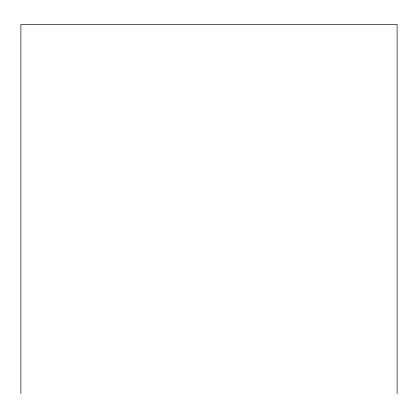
<?xml version="1.0" encoding="UTF-8"?>
<svg xmlns="http://www.w3.org/2000/svg" width="418" height="418" viewBox="0 0 418 418"><rect width="100%" height="100%" fill="white"/><g stroke="black" fill="none" stroke-linecap="round" stroke-linejoin="round"><path stroke-width="0.63" d="M397.1 393.505L397.1 24.495L20.9 24.495L20.9 393.505"/></g></svg>
